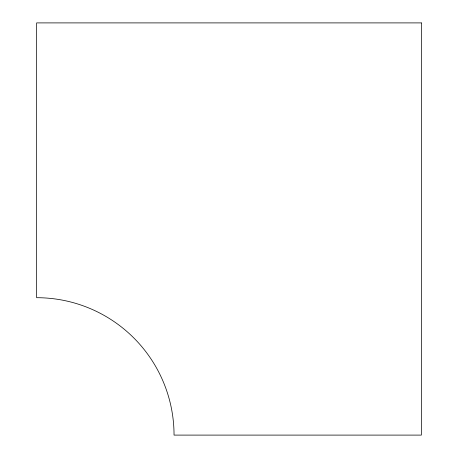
<?xml version="1.0" encoding="UTF-8"?>
<svg xmlns="http://www.w3.org/2000/svg" width="458" height="458" viewBox="0 0 458 458"><rect width="100%" height="100%" fill="white"/><g stroke="black" fill="none" stroke-linecap="round" stroke-linejoin="round"><path stroke-width="0.69" d="M421.36 22.9L36.64 22.9L36.64 297.7A137.4 137.4 0 0 1 174.04 435.1L421.36 435.1L421.36 22.9"/></g></svg>
